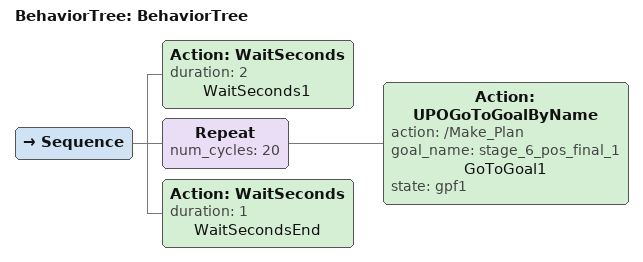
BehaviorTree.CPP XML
<?xml version="1.0"?>
<root main_tree_to_execute="BehaviorTree">
    <BehaviorTree ID="BehaviorTree">
        <Sequence>
            <Action ID="WaitSeconds" duration="2" name="WaitSeconds1"/>
            <Repeat num_cycles="20">
                <Action ID="UPOGoToGoalByName" action="/Make_Plan" goal_name="stage_6_pos_final_1" name="GoToGoal1" state="gpf1"/>
            </Repeat>
            <Action ID="WaitSeconds" duration="1" name="WaitSecondsEnd"/>
        </Sequence>
    </BehaviorTree>
</root>
